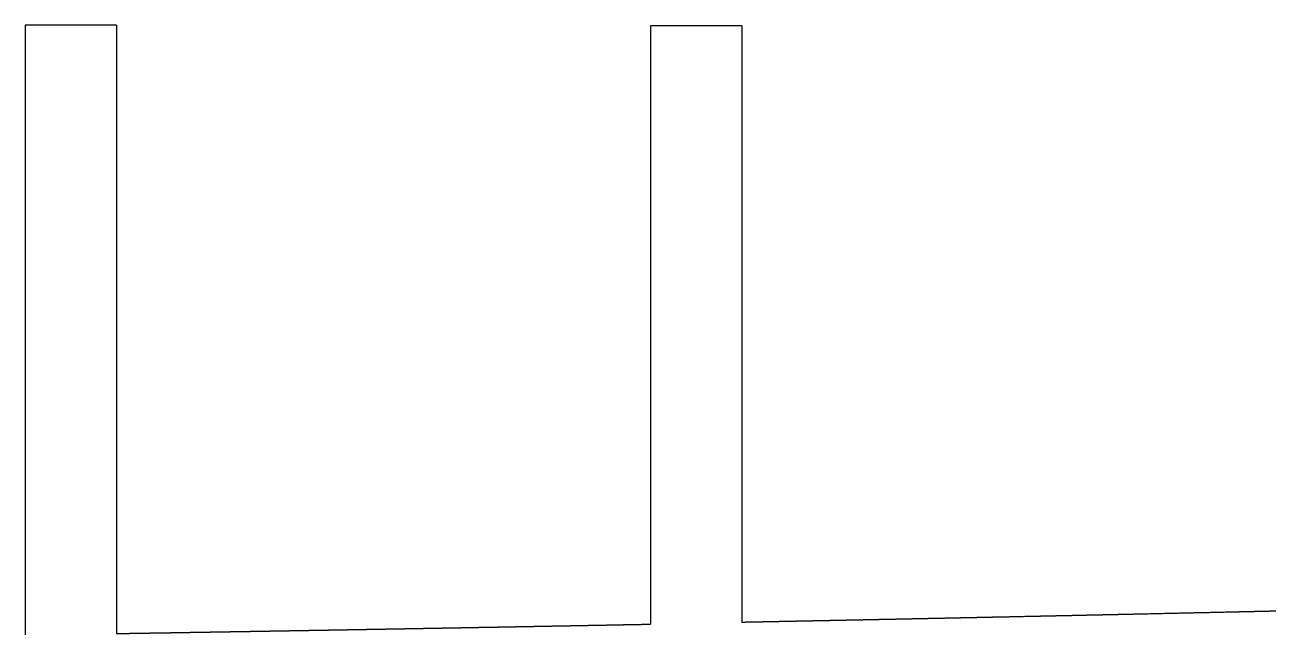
# Model space of a CAD drawing. Header units: metres. Extents: x 0 to 2032, y 0 to 115.
# Drawn here: x 1183.1 to 1235.1, y 1.1 to 26.5 of the extents above; entities that cross this region are included whole.
import ezdxf

# ---------------------------------------------------------------- set-up
doc = ezdxf.new("R2010")
doc.units = ezdxf.units.M

msp = doc.modelspace()

# ---------------------------------------------------------------- linework, layer by layer
for p, q in [((1183.1, 26.515), (1183.1, 1.143)), ((1186.9, 26.508), (1186.9, 1.203)), ((1209.1, 26.479), (1209.1, 1.594)), ((1212.9, 26.477), (1212.9, 1.667))]:
    msp.add_line(p, q)
for points in [[(1186.9, 26.508), (1185.633, 26.51), (1184.367, 26.512), (1183.1, 26.515)], [(1212.9, 26.477), (1211.633, 26.477), (1210.367, 26.478), (1209.1, 26.479)]]:
    msp.add_open_spline(points, degree=3)
for points, degree, knots in [([(1235.1, 2.134), (1235.082, 2.133), (1235.063, 2.133), (1235.045, 2.132), (1235.026, 2.132), (1235.008, 2.132), (1234.989, 2.131), (1234.971, 2.131), (1234.924, 2.13), (1234.895, 2.129), (1234.866, 2.128), (1234.838, 2.128), (1234.809, 2.127), (1234.78, 2.126), (1234.752, 2.126), (1234.697, 2.125), (1234.661, 2.124), (1234.626, 2.123), (1234.598, 2.122), (1234.575, 2.122), (1234.551, 2.121), (1234.511, 2.12), (1234.412, 2.118), (1234.39, 2.118), (1234.368, 2.117), (1234.346, 2.117), (1234.324, 2.116), (1234.301, 2.116), (1234.279, 2.115), (1234.224, 2.114), (1234.19, 2.113), (1234.157, 2.112), (1234.124, 2.112), (1234.09, 2.111), (1234.057, 2.11), (1234.024, 2.109), (1233.96, 2.108), (1233.929, 2.107), (1233.899, 2.107), (1233.868, 2.106), (1233.838, 2.105), (1233.807, 2.105), (1233.777, 2.104), (1233.727, 2.103), (1233.707, 2.102), (1233.688, 2.102), (1233.669, 2.102), (1233.649, 2.101), (1233.63, 2.101), (1233.61, 2.1), (1233.56, 2.099), (1233.53, 2.098), (1233.499, 2.098), (1233.469, 2.097), (1233.438, 2.096), (1233.408, 2.096), (1233.377, 2.095), (1233.316, 2.094), (1233.286, 2.093), (1233.255, 2.092), (1233.225, 2.092), (1233.194, 2.091), (1233.164, 2.09), (1233.133, 2.09), (1233.078, 2.088), (1233.053, 2.088), (1233.028, 2.087), (1233.003, 2.087), (1232.978, 2.086), (1232.953, 2.086), (1232.928, 2.085), (1232.867, 2.084), (1232.831, 2.083), (1232.794, 2.082), (1232.758, 2.081), (1232.722, 2.08), (1232.686, 2.08), (1232.65, 2.079), (1232.575, 2.077), (1232.512, 2.076), (1232.448, 2.074), (1232.396, 2.073), (1232.361, 2.072), (1232.339, 2.072), (1232.318, 2.071), (1232.256, 2.07), (1232.231, 2.07), (1232.206, 2.069), (1232.181, 2.068), (1232.156, 2.068), (1232.131, 2.067), (1232.106, 2.067), (1232.051, 2.066), (1232.02, 2.065), (1231.99, 2.064), (1231.959, 2.064), (1231.929, 2.063), (1231.898, 2.062), (1231.868, 2.061), (1231.804, 2.06), (1231.77, 2.059), (1231.737, 2.059), (1231.704, 2.058), (1231.671, 2.057), (1231.637, 2.056), (1231.604, 2.056), (1231.546, 2.054), (1231.521, 2.054), (1231.496, 2.053), (1231.471, 2.053), (1231.446, 2.052), (1231.421, 2.052), (1231.396, 2.051), (1231.34, 2.05), (1231.31, 2.049), (1231.279, 2.049), (1231.249, 2.048), (1231.218, 2.047), (1231.188, 2.046), (1231.157, 2.046), (1231.113, 2.045), (1231.073, 2.044), (1231.021, 2.043), (1230.97, 2.042), (1230.927, 2.041), (1230.892, 2.04), (1230.864, 2.039), (1230.819, 2.038), (1230.799, 2.038), (1230.78, 2.038), (1230.76, 2.037), (1230.741, 2.037), (1230.721, 2.036), (1230.702, 2.036), (1230.649, 2.035), (1230.616, 2.034), (1230.583, 2.033), (1230.549, 2.032), (1230.516, 2.032), (1230.483, 2.031), (1230.449, 2.03), (1230.386, 2.029), (1230.355, 2.028), (1230.325, 2.028), (1230.294, 2.027), (1230.264, 2.026), (1230.233, 2.026), (1230.202, 2.025), (1230.153, 2.024), (1230.133, 2.023), (1230.114, 2.023), (1230.094, 2.023), (1230.075, 2.022), (1230.055, 2.022), (1230.036, 2.021), (1229.972, 2.02), (1229.957, 2.02), (1229.942, 2.019), (1229.911, 2.019), (1229.859, 2.017), (1229.794, 2.016), (1229.739, 2.015), (1229.695, 2.014), (1229.661, 2.013), (1229.628, 2.012), (1229.595, 2.012), (1229.561, 2.011), (1229.528, 2.01), (1229.495, 2.009), (1229.437, 2.008), (1229.412, 2.008), (1229.387, 2.007), (1229.362, 2.007), (1229.337, 2.006), (1229.312, 2.005), (1229.287, 2.005), (1229.231, 2.004), (1229.201, 2.003), (1229.17, 2.002), (1229.14, 2.002), (1229.109, 2.001), (1229.079, 2), (1229.048, 2), (1228.964, 1.998), (1228.934, 1.997), (1228.91, 1.997), (1228.879, 1.996), (1228.839, 1.995), (1228.793, 1.994), (1228.752, 1.993), (1228.704, 1.992), (1228.679, 1.992), (1228.654, 1.991), (1228.629, 1.991), (1228.604, 1.99), (1228.579, 1.99), (1228.554, 1.989), (1228.499, 1.988), (1228.468, 1.987), (1228.438, 1.986), (1228.407, 1.986), (1228.376, 1.985), (1228.346, 1.985), (1228.315, 1.984), (1228.249, 1.982), (1228.213, 1.982), (1228.177, 1.981), (1228.141, 1.98), (1228.104, 1.979), (1228.068, 1.979), (1228.032, 1.978), (1227.971, 1.976), (1227.946, 1.976), (1227.921, 1.975), (1227.896, 1.975), (1227.871, 1.974), (1227.846, 1.974), (1227.821, 1.973), (1227.76, 1.972), (1227.724, 1.971), (1227.688, 1.97), (1227.652, 1.97), (1227.616, 1.969), (1227.58, 1.968), (1227.544, 1.967), (1227.477, 1.966), (1227.447, 1.965), (1227.416, 1.964), (1227.386, 1.964), (1227.355, 1.963), (1227.325, 1.963), (1227.294, 1.962), (1227.239, 1.961), (1227.214, 1.96), (1227.189, 1.96), (1227.164, 1.959), (1227.139, 1.959), (1227.114, 1.958), (1227.089, 1.957), (1227.02, 1.956), (1226.978, 1.955), (1226.935, 1.954), (1226.891, 1.953), (1226.848, 1.952), (1226.807, 1.951), (1226.773, 1.951), (1226.739, 1.95), (1226.686, 1.949), (1226.624, 1.947), (1226.572, 1.946), (1226.541, 1.946), (1226.525, 1.945), (1226.504, 1.945), (1226.423, 1.943), (1226.403, 1.943), (1226.384, 1.942), (1226.364, 1.942), (1226.345, 1.942), (1226.326, 1.941), (1226.306, 1.941), (1226.256, 1.94), (1226.226, 1.939), (1226.195, 1.938), (1226.165, 1.938), (1226.134, 1.937), (1226.104, 1.936), (1226.073, 1.936), (1226.005, 1.934), (1225.981, 1.934), (1225.958, 1.933), (1225.929, 1.933), (1225.892, 1.932), (1225.849, 1.931), (1225.806, 1.93), (1225.757, 1.929), (1225.737, 1.929), (1225.718, 1.928), (1225.698, 1.928), (1225.679, 1.927), (1225.66, 1.927), (1225.64, 1.927), (1225.593, 1.926), (1225.565, 1.925), (1225.538, 1.924), (1225.51, 1.924), (1225.482, 1.923), (1225.454, 1.923), (1225.427, 1.922), (1225.368, 1.921), (1225.338, 1.92), (1225.307, 1.919), (1225.277, 1.919), (1225.246, 1.918), (1225.216, 1.918), (1225.185, 1.917), (1225.13, 1.916), (1225.105, 1.915), (1225.08, 1.915), (1225.055, 1.914), (1225.03, 1.914), (1225.005, 1.913), (1224.98, 1.913), (1224.935, 1.912), (1224.898, 1.911), (1224.857, 1.91), (1224.819, 1.909), (1224.789, 1.908), (1224.764, 1.908), (1224.735, 1.907), (1224.649, 1.906), (1224.611, 1.905), (1224.572, 1.904), (1224.533, 1.903), (1224.494, 1.902), (1224.455, 1.901), (1224.416, 1.901), (1224.355, 1.899), (1224.333, 1.899), (1224.311, 1.898), (1224.289, 1.898), (1224.267, 1.897), (1224.244, 1.897), (1224.222, 1.897), (1224.142, 1.895), (1224.112, 1.894), (1224.093, 1.894), (1224.072, 1.893), (1224.045, 1.893), (1224.011, 1.892), (1223.978, 1.891), (1223.925, 1.89), (1223.895, 1.89), (1223.864, 1.889), (1223.834, 1.888), (1223.803, 1.888), (1223.773, 1.887), (1223.742, 1.886), (1223.692, 1.885), (1223.673, 1.885), (1223.653, 1.885), (1223.634, 1.884), (1223.614, 1.884), (1223.595, 1.883), (1223.576, 1.883), (1223.523, 1.882), (1223.489, 1.881), (1223.456, 1.88), (1223.423, 1.88), (1223.39, 1.879), (1223.356, 1.878), (1223.323, 1.878), (1223.248, 1.876), (1223.206, 1.875), (1223.165, 1.874), (1223.123, 1.873), (1223.082, 1.873), (1223.04, 1.872), (1222.998, 1.871), (1222.934, 1.87), (1222.912, 1.869), (1222.89, 1.869), (1222.868, 1.868), (1222.846, 1.868), (1222.823, 1.867), (1222.801, 1.867), (1222.746, 1.866), (1222.712, 1.865), (1222.679, 1.864), (1222.646, 1.864), (1222.613, 1.863), (1222.579, 1.862), (1222.546, 1.861), (1222.482, 1.86), (1222.452, 1.859), (1222.421, 1.859), (1222.391, 1.858), (1222.36, 1.858), (1222.329, 1.857), (1222.299, 1.856), (1222.249, 1.855), (1222.23, 1.855), (1222.21, 1.854), (1222.191, 1.854), (1222.171, 1.854), (1222.152, 1.853), (1222.132, 1.853), (1222.08, 1.852), (1222.046, 1.851), (1222.013, 1.85), (1221.98, 1.85), (1221.947, 1.849), (1221.913, 1.848), (1221.88, 1.848), (1221.813, 1.846), (1221.78, 1.846), (1221.747, 1.845), (1221.713, 1.844), (1221.68, 1.843), (1221.647, 1.843), (1221.613, 1.842), (1221.564, 1.841), (1221.547, 1.841), (1221.53, 1.84), (1221.514, 1.84), (1221.497, 1.84), (1221.48, 1.839), (1221.464, 1.839), (1221.414, 1.838), (1221.38, 1.837), (1221.347, 1.837), (1221.314, 1.836), (1221.28, 1.835), (1221.247, 1.835), (1221.214, 1.834), (1221.147, 1.832), (1221.127, 1.832), (1221.105, 1.832), (1221.076, 1.831), (1221.037, 1.83), (1220.992, 1.829), (1220.953, 1.828), (1220.914, 1.828), (1220.892, 1.827), (1220.87, 1.827), (1220.848, 1.826), (1220.825, 1.826), (1220.803, 1.825), (1220.781, 1.825), (1220.728, 1.824), (1220.698, 1.823), (1220.667, 1.823), (1220.637, 1.822), (1220.606, 1.821), (1220.576, 1.821), (1220.545, 1.82), (1220.484, 1.819), (1220.453, 1.818), (1220.423, 1.818), (1220.392, 1.817), (1220.362, 1.816), (1220.331, 1.816), (1220.301, 1.815), (1220.245, 1.814), (1220.22, 1.813), (1220.195, 1.813), (1220.17, 1.812), (1220.145, 1.812), (1220.12, 1.811), (1220.096, 1.811), (1220.037, 1.81), (1220.004, 1.809), (1219.971, 1.808), (1219.937, 1.808), (1219.904, 1.807), (1219.871, 1.806), (1219.837, 1.806), (1219.765, 1.804), (1219.747, 1.804), (1219.726, 1.803), (1219.691, 1.803), (1219.638, 1.801), (1219.576, 1.8), (1219.525, 1.799), (1219.493, 1.799), (1219.471, 1.798), (1219.449, 1.798), (1219.427, 1.797), (1219.404, 1.797), (1219.382, 1.796), (1219.36, 1.796), (1219.307, 1.795), (1219.277, 1.794), (1219.246, 1.793), (1219.216, 1.793), (1219.185, 1.792), (1219.155, 1.792), (1219.124, 1.791), (1219.063, 1.79), (1219.033, 1.789), (1219.002, 1.789), (1218.972, 1.788), (1218.941, 1.787), (1218.911, 1.787), (1218.88, 1.786), (1218.83, 1.785), (1218.811, 1.785), (1218.791, 1.784), (1218.772, 1.784), (1218.752, 1.783), (1218.733, 1.783), (1218.713, 1.783), (1218.658, 1.782), (1218.622, 1.781), (1218.586, 1.78), (1218.55, 1.779), (1218.514, 1.779), (1218.478, 1.778), (1218.442, 1.777), (1218.372, 1.776), (1218.35, 1.775), (1218.324, 1.775), (1218.285, 1.774), (1218.232, 1.773), (1218.173, 1.772), (1218.124, 1.771), (1218.095, 1.77), (1218.072, 1.77), (1218.05, 1.769), (1218.028, 1.769), (1218.006, 1.768), (1217.984, 1.768), (1217.961, 1.767), (1217.888, 1.766), (1217.843, 1.765), (1217.804, 1.764), (1217.77, 1.764), (1217.74, 1.763), (1217.711, 1.762), (1217.682, 1.762), (1217.617, 1.76), (1217.584, 1.76), (1217.551, 1.759), (1217.517, 1.758), (1217.484, 1.758), (1217.451, 1.757), (1217.418, 1.756), (1217.362, 1.755), (1217.34, 1.755), (1217.318, 1.754), (1217.295, 1.754), (1217.273, 1.754), (1217.251, 1.753), (1217.229, 1.753), (1217.186, 1.752), (1217.144, 1.751), (1217.103, 1.75), (1217.076, 1.75), (1217.061, 1.749), (1217.045, 1.749), (1217.002, 1.748), (1216.862, 1.745), (1216.829, 1.745), (1216.796, 1.744), (1216.763, 1.743), (1216.729, 1.743), (1216.696, 1.742), (1216.663, 1.741), (1216.61, 1.74), (1216.591, 1.74), (1216.571, 1.739), (1216.552, 1.739), (1216.532, 1.739), (1216.513, 1.738), (1216.493, 1.738), (1216.428, 1.737), (1216.39, 1.736), (1216.357, 1.735), (1216.327, 1.735), (1216.298, 1.734), (1216.27, 1.733), (1216.24, 1.733), (1216.17, 1.731), (1216.146, 1.731), (1216.123, 1.731), (1216.094, 1.73), (1216.057, 1.729), (1216.014, 1.728), (1215.971, 1.727), (1215.924, 1.727), (1215.908, 1.726), (1215.891, 1.726), (1215.875, 1.726), (1215.858, 1.725), (1215.841, 1.725), (1215.825, 1.725), (1215.772, 1.724), (1215.736, 1.723), (1215.7, 1.722), (1215.664, 1.721), (1215.628, 1.721), (1215.591, 1.72), (1215.555, 1.719), (1215.489, 1.718), (1215.458, 1.717), (1215.428, 1.717), (1215.397, 1.716), (1215.367, 1.715), (1215.336, 1.715), (1215.306, 1.714), (1215.253, 1.713), (1215.231, 1.713), (1215.209, 1.712), (1215.186, 1.712), (1215.164, 1.711), (1215.142, 1.711), (1215.12, 1.711), (1215.064, 1.709), (1215.031, 1.709), (1214.998, 1.708), (1214.964, 1.707), (1214.931, 1.707), (1214.898, 1.706), (1214.864, 1.706), (1214.801, 1.704), (1214.77, 1.704), (1214.74, 1.703), (1214.709, 1.702), (1214.678, 1.702), (1214.648, 1.701), (1214.617, 1.701), (1214.562, 1.7), (1214.537, 1.699), (1214.512, 1.699), (1214.487, 1.698), (1214.462, 1.698), (1214.437, 1.697), (1214.412, 1.697), (1214.357, 1.695), (1214.326, 1.695), (1214.295, 1.694), (1214.265, 1.694), (1214.234, 1.693), (1214.204, 1.692), (1214.173, 1.692), (1214.11, 1.691), (1214.076, 1.69), (1214.043, 1.689), (1214.01, 1.689), (1213.976, 1.688), (1213.943, 1.687), (1213.91, 1.687), (1213.867, 1.686), (1213.831, 1.685), (1213.783, 1.684), (1213.736, 1.683), (1213.694, 1.682), (1213.661, 1.682), (1213.635, 1.681), (1213.591, 1.68), (1213.571, 1.68), (1213.552, 1.68), (1213.532, 1.679), (1213.513, 1.679), (1213.493, 1.679), (1213.474, 1.678), (1213.421, 1.677), (1213.388, 1.676), (1213.355, 1.676), (1213.321, 1.675), (1213.288, 1.674), (1213.255, 1.674), (1213.222, 1.673), (1213.142, 1.672), (1213.12, 1.671), (1213.1, 1.671), (1213.071, 1.67), (1213.026, 1.669), (1212.967, 1.668), (1212.903, 1.667), (1212.9, 1.667)], 8, [0, 0, 0, 0, 0, 0, 0, 0, 0, 0.000866, 0.000866, 0.000866, 0.000866, 0.000866, 0.000866, 0.000866, 0.00221, 0.00221, 0.00221, 0.00221, 0.00221, 0.00221, 0.00221, 0.003444, 0.003444, 0.003444, 0.003444, 0.003444, 0.003444, 0.003444, 0.003803, 0.003803, 0.003803, 0.003803, 0.003803, 0.003803, 0.003803, 0.004343, 0.004343, 0.004343, 0.004343, 0.004343, 0.004343, 0.004343, 0.004837, 0.004837, 0.004837, 0.004837, 0.004837, 0.004837, 0.004837, 0.005152, 0.005152, 0.005152, 0.005152, 0.005152, 0.005152, 0.005152, 0.005646, 0.005646, 0.005646, 0.005646, 0.005646, 0.005646, 0.005646, 0.006141, 0.006141, 0.006141, 0.006141, 0.006141, 0.006141, 0.006141, 0.006545, 0.006545, 0.006545, 0.006545, 0.006545, 0.006545, 0.006545, 0.00713, 0.00713, 0.00713, 0.00713, 0.00713, 0.00713, 0.00713, 0.007756, 0.007756, 0.007756, 0.007756, 0.007756, 0.007756, 0.007756, 0.008185, 0.008185, 0.008185, 0.008185, 0.008185, 0.008185, 0.008185, 0.008709, 0.008709, 0.008709, 0.008709, 0.008709, 0.008709, 0.008709, 0.00928, 0.00928, 0.00928, 0.00928, 0.00928, 0.00928, 0.00928, 0.009708, 0.009708, 0.009708, 0.009708, 0.009708, 0.009708, 0.009708, 0.010232, 0.010232, 0.010232, 0.010232, 0.010232, 0.010232, 0.010232, 0.010457, 0.010457, 0.010457, 0.010457, 0.010457, 0.010457, 0.010457, 0.010625, 0.010625, 0.010625, 0.010625, 0.010625, 0.010625, 0.010625, 0.010914, 0.010914, 0.010914, 0.010914, 0.010914, 0.010914, 0.010914, 0.011178, 0.011178, 0.011178, 0.011178, 0.011178, 0.011178, 0.011178, 0.011346, 0.011346, 0.011346, 0.011346, 0.011346, 0.011346, 0.011346, 0.011731, 0.011731, 0.011731, 0.011731, 0.011731, 0.011731, 0.011731, 0.012891, 0.012891, 0.012891, 0.012891, 0.012891, 0.012891, 0.012891, 0.013761, 0.013761, 0.013761, 0.013761, 0.013761, 0.013761, 0.013761, 0.014824, 0.014824, 0.014824, 0.014824, 0.014824, 0.014824, 0.014824, 0.0167, 0.0167, 0.0167, 0.0167, 0.0167, 0.0167, 0.0167, 0.018738, 0.018738, 0.018738, 0.018738, 0.018738, 0.018738, 0.018738, 0.021229, 0.021229, 0.021229, 0.021229, 0.021229, 0.021229, 0.021229, 0.024172, 0.024172, 0.024172, 0.024172, 0.024172, 0.024172, 0.024172, 0.02621, 0.02621, 0.02621, 0.02621, 0.02621, 0.02621, 0.02621, 0.029154, 0.029154, 0.029154, 0.029154, 0.029154, 0.029154, 0.029154, 0.031644, 0.031644, 0.031644, 0.031644, 0.031644, 0.031644, 0.031644, 0.033682, 0.033682, 0.033682, 0.033682, 0.033682, 0.033682, 0.033682, 0.037269, 0.037269, 0.037269, 0.037269, 0.037269, 0.037269, 0.037269, 0.039698, 0.039698, 0.039698, 0.039698, 0.039698, 0.039698, 0.039698, 0.04046, 0.04046, 0.04046, 0.04046, 0.04046, 0.04046, 0.04046, 0.041658, 0.041658, 0.041658, 0.041658, 0.041658, 0.041658, 0.041658, 0.043136, 0.043136, 0.043136, 0.043136, 0.043136, 0.043136, 0.043136, 0.044083, 0.044083, 0.044083, 0.044083, 0.044083, 0.044083, 0.044083, 0.045436, 0.045436, 0.045436, 0.045436, 0.045436, 0.045436, 0.045436, 0.046925, 0.046925, 0.046925, 0.046925, 0.046925, 0.046925, 0.046925, 0.048143, 0.048143, 0.048143, 0.048143, 0.048143, 0.048143, 0.048143, 0.049108, 0.049108, 0.049108, 0.049108, 0.049108, 0.049108, 0.049108, 0.049905, 0.049905, 0.049905, 0.049905, 0.049905, 0.049905, 0.049905, 0.05036, 0.05036, 0.05036, 0.05036, 0.05036, 0.05036, 0.05036, 0.051543, 0.051543, 0.051543, 0.051543, 0.051543, 0.051543, 0.051543, 0.053178, 0.053178, 0.053178, 0.053178, 0.053178, 0.053178, 0.053178, 0.054219, 0.054219, 0.054219, 0.054219, 0.054219, 0.054219, 0.054219, 0.056002, 0.056002, 0.056002, 0.056002, 0.056002, 0.056002, 0.056002, 0.058232, 0.058232, 0.058232, 0.058232, 0.058232, 0.058232, 0.058232, 0.059421, 0.059421, 0.059421, 0.059421, 0.059421, 0.059421, 0.059421, 0.061205, 0.061205, 0.061205, 0.061205, 0.061205, 0.061205, 0.061205, 0.06284, 0.06284, 0.06284, 0.06284, 0.06284, 0.06284, 0.06284, 0.06388, 0.06388, 0.06388, 0.06388, 0.06388, 0.06388, 0.06388, 0.065664, 0.065664, 0.065664, 0.065664, 0.065664, 0.065664, 0.065664, 0.067447, 0.067447, 0.067447, 0.067447, 0.067447, 0.067447, 0.067447, 0.068339, 0.068339, 0.068339, 0.068339, 0.068339, 0.068339, 0.068339, 0.070123, 0.070123, 0.070123, 0.070123, 0.070123, 0.070123, 0.070123, 0.071905, 0.071905, 0.071905, 0.071905, 0.071905, 0.071905, 0.071905, 0.074285, 0.074285, 0.074285, 0.074285, 0.074285, 0.074285, 0.074285, 0.077558, 0.077558, 0.077558, 0.077558, 0.077558, 0.077558, 0.077558, 0.080831, 0.080831, 0.080831, 0.080831, 0.080831, 0.080831, 0.080831, 0.083508, 0.083508, 0.083508, 0.083508, 0.083508, 0.083508, 0.083508, 0.087078, 0.087078, 0.087078, 0.087078, 0.087078, 0.087078, 0.087078, 0.091235, 0.091235, 0.091235, 0.091235, 0.091235, 0.091235, 0.091235, 0.101025, 0.101025, 0.101025, 0.101025, 0.101025, 0.101025, 0.101025, 0.114485, 0.114485, 0.114485, 0.114485, 0.114485, 0.114485, 0.114485, 0.127946, 0.127946, 0.127946, 0.127946, 0.127946, 0.127946, 0.127946, 0.136512, 0.136512, 0.136512, 0.136512, 0.136512, 0.136512, 0.136512, 0.15242, 0.15242, 0.15242, 0.15242, 0.15242, 0.15242, 0.15242, 0.166999, 0.166999, 0.166999, 0.166999, 0.166999, 0.166999, 0.166999, 0.211713, 0.211713, 0.211713, 0.211713, 0.211713, 0.211713, 0.211713, 0.314884, 0.314884, 0.314884, 0.314884, 0.314884, 0.314884, 0.314884, 0.423902, 0.423902, 0.423902, 0.423902, 0.423902, 0.423902, 0.423902, 0.49658, 0.49658, 0.49658, 0.49658, 0.49658, 0.49658, 0.49658, 0.562877, 0.562877, 0.562877, 0.562877, 0.562877, 0.562877, 0.562877, 0.583677, 0.583677, 0.583677, 0.583677, 0.583677, 0.583677, 0.583677, 0.59581, 0.59581, 0.59581, 0.59581, 0.59581, 0.59581, 0.59581, 0.624702, 0.624702, 0.624702, 0.624702, 0.624702, 0.624702, 0.624702, 0.658448, 0.658448, 0.658448, 0.658448, 0.658448, 0.658448, 0.658448, 0.676982, 0.676982, 0.676982, 0.676982, 0.676982, 0.676982, 0.676982, 0.717138, 0.717138, 0.717138, 0.717138, 0.717138, 0.717138, 0.717138, 0.751117, 0.751117, 0.751117, 0.751117, 0.751117, 0.751117, 0.751117, 0.775829, 0.775829, 0.775829, 0.775829, 0.775829, 0.775829, 0.775829, 0.812897, 0.812897, 0.812897, 0.812897, 0.812897, 0.812897, 0.812897, 0.846876, 0.846876, 0.846876, 0.846876, 0.846876, 0.846876, 0.846876, 0.874677, 0.874677, 0.874677, 0.874677, 0.874677, 0.874677, 0.874677, 0.908656, 0.908656, 0.908656, 0.908656, 0.908656, 0.908656, 0.908656, 0.945724, 0.945724, 0.945724, 0.945724, 0.945724, 0.945724, 0.945724, 0.956621, 0.956621, 0.956621, 0.956621, 0.956621, 0.956621, 0.956621, 0.965176, 0.965176, 0.965176, 0.965176, 0.965176, 0.965176, 0.965176, 0.979842, 0.979842, 0.979842, 0.979842, 0.979842, 0.979842, 0.979842, 1, 1, 1, 1, 1, 1, 1, 1, 1]), ([(1186.9, 1.203), (1186.922, 1.204), (1186.944, 1.204), (1186.966, 1.205), (1186.988, 1.205), (1187.011, 1.205), (1187.033, 1.206), (1187.132, 1.207), (1187.153, 1.208), (1187.168, 1.208), (1187.204, 1.208), (1187.264, 1.209), (1187.327, 1.21), (1187.379, 1.211), (1187.413, 1.212), (1187.448, 1.212), (1187.483, 1.213), (1187.518, 1.213), (1187.553, 1.214), (1187.613, 1.215), (1187.639, 1.215), (1187.664, 1.216), (1187.689, 1.216), (1187.715, 1.217), (1187.74, 1.217), (1187.8, 1.218), (1187.835, 1.219), (1187.87, 1.219), (1187.905, 1.22), (1187.94, 1.22), (1187.975, 1.221), (1188.045, 1.222), (1188.079, 1.223), (1188.114, 1.223), (1188.149, 1.224), (1188.184, 1.224), (1188.219, 1.225), (1188.286, 1.226), (1188.317, 1.226), (1188.349, 1.227), (1188.381, 1.228), (1188.412, 1.228), (1188.444, 1.229), (1188.508, 1.23), (1188.539, 1.23), (1188.571, 1.231), (1188.603, 1.231), (1188.634, 1.232), (1188.666, 1.232), (1188.733, 1.233), (1188.768, 1.234), (1188.803, 1.234), (1188.837, 1.235), (1188.872, 1.236), (1188.907, 1.236), (1188.967, 1.237), (1188.993, 1.238), (1189.018, 1.238), (1189.044, 1.238), (1189.069, 1.239), (1189.094, 1.239), (1189.158, 1.24), (1189.196, 1.241), (1189.234, 1.242), (1189.272, 1.242), (1189.31, 1.243), (1189.348, 1.243), (1189.424, 1.245), (1189.462, 1.245), (1189.5, 1.246), (1189.538, 1.247), (1189.576, 1.247), (1189.614, 1.248), (1189.678, 1.249), (1189.703, 1.249), (1189.729, 1.25), (1189.754, 1.25), (1189.779, 1.251), (1189.805, 1.251), (1189.868, 1.252), (1189.906, 1.253), (1189.944, 1.253), (1189.982, 1.254), (1190.02, 1.255), (1190.058, 1.255), (1190.149, 1.257), (1190.191, 1.257), (1190.227, 1.258), (1190.26, 1.258), (1190.292, 1.259), (1190.326, 1.26), (1190.388, 1.261), (1190.414, 1.261), (1190.439, 1.261), (1190.464, 1.262), (1190.49, 1.262), (1190.515, 1.263), (1190.575, 1.264), (1190.61, 1.264), (1190.645, 1.265), (1190.68, 1.265), (1190.715, 1.266), (1190.75, 1.267), (1190.826, 1.268), (1190.867, 1.269), (1190.908, 1.269), (1190.95, 1.27), (1190.991, 1.271), (1191.032, 1.271), (1191.096, 1.272), (1191.118, 1.273), (1191.14, 1.273), (1191.162, 1.273), (1191.184, 1.274), (1191.207, 1.274), (1191.253, 1.275), (1191.3, 1.276), (1191.35, 1.277), (1191.393, 1.277), (1191.428, 1.278), (1191.463, 1.279), (1191.57, 1.28), (1191.612, 1.281), (1191.648, 1.282), (1191.681, 1.282), (1191.713, 1.283), (1191.747, 1.283), (1191.806, 1.284), (1191.828, 1.285), (1191.85, 1.285), (1191.873, 1.285), (1191.895, 1.286), (1191.917, 1.286), (1191.976, 1.287), (1192.025, 1.288), (1192.072, 1.289), (1192.108, 1.289), (1192.135, 1.29), (1192.166, 1.29), (1192.272, 1.292), (1192.295, 1.292), (1192.319, 1.293), (1192.358, 1.294), (1192.414, 1.294), (1192.48, 1.296), (1192.561, 1.297), (1192.583, 1.297), (1192.605, 1.298), (1192.627, 1.298), (1192.65, 1.298), (1192.672, 1.299), (1192.732, 1.3), (1192.77, 1.301), (1192.808, 1.301), (1192.846, 1.302), (1192.884, 1.302), (1192.922, 1.303), (1193.002, 1.304), (1193.043, 1.305), (1193.084, 1.306), (1193.125, 1.307), (1193.167, 1.307), (1193.208, 1.308), (1193.278, 1.309), (1193.306, 1.31), (1193.335, 1.31), (1193.363, 1.311), (1193.392, 1.311), (1193.42, 1.312), (1193.484, 1.313), (1193.519, 1.313), (1193.554, 1.314), (1193.588, 1.314), (1193.623, 1.315), (1193.658, 1.316), (1193.746, 1.317), (1193.788, 1.318), (1193.823, 1.318), (1193.857, 1.319), (1193.889, 1.319), (1193.923, 1.32), (1193.982, 1.321), (1194.004, 1.321), (1194.026, 1.322), (1194.048, 1.322), (1194.071, 1.323), (1194.093, 1.323), (1194.143, 1.324), (1194.181, 1.324), (1194.225, 1.325), (1194.271, 1.326), (1194.315, 1.327), (1194.353, 1.327), (1194.426, 1.329), (1194.47, 1.329), (1194.515, 1.33), (1194.559, 1.331), (1194.603, 1.332), (1194.648, 1.332), (1194.714, 1.334), (1194.737, 1.334), (1194.759, 1.334), (1194.781, 1.335), (1194.803, 1.335), (1194.825, 1.336), (1194.883, 1.337), (1194.933, 1.337), (1194.982, 1.338), (1195.023, 1.339), (1195.054, 1.339), (1195.081, 1.34), (1195.149, 1.341), (1195.184, 1.342), (1195.219, 1.342), (1195.254, 1.343), (1195.288, 1.343), (1195.323, 1.344), (1195.384, 1.345), (1195.409, 1.346), (1195.434, 1.346), (1195.46, 1.346), (1195.485, 1.347), (1195.51, 1.347), (1195.558, 1.348), (1195.622, 1.349), (1195.688, 1.35), (1195.735, 1.351), (1195.761, 1.352), (1195.78, 1.352), (1195.866, 1.353), (1195.907, 1.354), (1195.948, 1.355), (1195.989, 1.356), (1196.031, 1.356), (1196.072, 1.357), (1196.138, 1.358), (1196.164, 1.359), (1196.189, 1.359), (1196.214, 1.359), (1196.24, 1.36), (1196.265, 1.36), (1196.322, 1.361), (1196.354, 1.362), (1196.386, 1.362), (1196.417, 1.363), (1196.449, 1.364), (1196.481, 1.364), (1196.528, 1.365), (1196.595, 1.366), (1196.67, 1.367), (1196.729, 1.368), (1196.763, 1.369), (1196.785, 1.369), (1196.846, 1.37), (1196.868, 1.371), (1196.89, 1.371), (1196.912, 1.372), (1196.934, 1.372), (1196.957, 1.372), (1197.011, 1.373), (1197.042, 1.374), (1197.074, 1.374), (1197.106, 1.375), (1197.137, 1.376), (1197.169, 1.376), (1197.242, 1.377), (1197.283, 1.378), (1197.325, 1.379), (1197.366, 1.38), (1197.407, 1.38), (1197.448, 1.381), (1197.515, 1.382), (1197.54, 1.383), (1197.566, 1.383), (1197.591, 1.383), (1197.616, 1.384), (1197.642, 1.384), (1197.705, 1.385), (1197.743, 1.386), (1197.781, 1.387), (1197.819, 1.387), (1197.857, 1.388), (1197.895, 1.389), (1197.978, 1.39), (1197.995, 1.391), (1198.021, 1.391), (1198.072, 1.392), (1198.144, 1.393), (1198.211, 1.394), (1198.254, 1.395), (1198.286, 1.396), (1198.317, 1.396), (1198.349, 1.397), (1198.381, 1.397), (1198.412, 1.398), (1198.479, 1.399), (1198.514, 1.4), (1198.549, 1.4), (1198.584, 1.401), (1198.619, 1.402), (1198.653, 1.402), (1198.723, 1.403), (1198.758, 1.404), (1198.793, 1.405), (1198.828, 1.405), (1198.863, 1.406), (1198.898, 1.406), (1198.967, 1.408), (1199.002, 1.408), (1199.037, 1.409), (1199.072, 1.41), (1199.107, 1.41), (1199.142, 1.411), (1199.227, 1.412), (1199.278, 1.413), (1199.329, 1.414), (1199.38, 1.415), (1199.43, 1.416), (1199.481, 1.417), (1199.567, 1.418), (1199.602, 1.419), (1199.637, 1.42), (1199.672, 1.42), (1199.706, 1.421), (1199.741, 1.421), (1199.808, 1.423), (1199.84, 1.423), (1199.871, 1.424), (1199.903, 1.424), (1199.935, 1.425), (1199.966, 1.425), (1200.033, 1.427), (1200.068, 1.427), (1200.103, 1.428), (1200.138, 1.429), (1200.173, 1.429), (1200.207, 1.43), (1200.277, 1.431), (1200.312, 1.432), (1200.347, 1.432), (1200.382, 1.433), (1200.417, 1.433), (1200.452, 1.434), (1200.509, 1.435), (1200.531, 1.436), (1200.553, 1.436), (1200.575, 1.436), (1200.598, 1.437), (1200.62, 1.437), (1200.677, 1.438), (1200.712, 1.439), (1200.747, 1.439), (1200.782, 1.44), (1200.816, 1.441), (1200.851, 1.441), (1200.939, 1.443), (1200.981, 1.444), (1201.017, 1.444), (1201.05, 1.445), (1201.082, 1.445), (1201.116, 1.446), (1201.175, 1.447), (1201.197, 1.447), (1201.219, 1.448), (1201.241, 1.448), (1201.264, 1.449), (1201.286, 1.449), (1201.332, 1.45), (1201.377, 1.451), (1201.427, 1.452), (1201.474, 1.452), (1201.515, 1.453), (1201.559, 1.454), (1201.654, 1.456), (1201.689, 1.456), (1201.724, 1.457), (1201.758, 1.458), (1201.793, 1.458), (1201.828, 1.459), (1201.882, 1.46), (1201.901, 1.46), (1201.92, 1.461), (1201.939, 1.461), (1201.958, 1.461), (1201.977, 1.462), (1202.037, 1.463), (1202.058, 1.463), (1202.08, 1.463), (1202.116, 1.464), (1202.164, 1.465), (1202.213, 1.466), (1202.275, 1.467), (1202.31, 1.468), (1202.345, 1.468), (1202.38, 1.469), (1202.415, 1.469), (1202.45, 1.47), (1202.507, 1.471), (1202.529, 1.472), (1202.551, 1.472), (1202.573, 1.472), (1202.596, 1.473), (1202.618, 1.473), (1202.678, 1.474), (1202.716, 1.475), (1202.754, 1.476), (1202.792, 1.476), (1202.83, 1.477), (1202.868, 1.478), (1202.941, 1.479), (1202.976, 1.48), (1203.011, 1.48), (1203.046, 1.481), (1203.081, 1.482), (1203.116, 1.482), (1203.176, 1.483), (1203.201, 1.484), (1203.227, 1.484), (1203.252, 1.485), (1203.278, 1.485), (1203.303, 1.486), (1203.37, 1.487), (1203.411, 1.488), (1203.452, 1.488), (1203.493, 1.489), (1203.534, 1.49), (1203.576, 1.491), (1203.63, 1.492), (1203.716, 1.493), (1203.805, 1.495), (1203.857, 1.496), (1203.867, 1.496), (1203.868, 1.496), (1203.95, 1.497), (1203.972, 1.498), (1203.994, 1.498), (1204.017, 1.499), (1204.039, 1.499), (1204.061, 1.5), (1204.126, 1.501), (1204.167, 1.501), (1204.207, 1.502), (1204.247, 1.503), (1204.288, 1.504), (1204.329, 1.504), (1204.413, 1.506), (1204.454, 1.507), (1204.495, 1.508), (1204.537, 1.508), (1204.578, 1.509), (1204.619, 1.51), (1204.683, 1.511), (1204.705, 1.511), (1204.727, 1.512), (1204.749, 1.512), (1204.771, 1.513), (1204.794, 1.513), (1204.881, 1.515), (1204.914, 1.515), (1204.946, 1.516), (1204.992, 1.517), (1205.052, 1.518), (1205.108, 1.519), (1205.161, 1.52), (1205.196, 1.52), (1205.231, 1.521), (1205.266, 1.522), (1205.301, 1.522), (1205.336, 1.523), (1205.393, 1.524), (1205.415, 1.525), (1205.437, 1.525), (1205.46, 1.525), (1205.482, 1.526), (1205.504, 1.526), (1205.561, 1.527), (1205.596, 1.528), (1205.631, 1.529), (1205.666, 1.529), (1205.701, 1.53), (1205.736, 1.53), (1205.805, 1.532), (1205.84, 1.532), (1205.875, 1.533), (1205.91, 1.534), (1205.945, 1.534), (1205.98, 1.535), (1206.037, 1.536), (1206.059, 1.536), (1206.081, 1.537), (1206.103, 1.537), (1206.126, 1.538), (1206.148, 1.538), (1206.208, 1.539), (1206.246, 1.54), (1206.284, 1.541), (1206.322, 1.541), (1206.36, 1.542), (1206.398, 1.543), (1206.5, 1.545), (1206.538, 1.545), (1206.577, 1.546), (1206.63, 1.547), (1206.695, 1.548), (1206.753, 1.549), (1206.798, 1.55), (1206.827, 1.551), (1206.855, 1.551), (1206.884, 1.552), (1206.912, 1.552), (1206.941, 1.553), (1206.996, 1.554), (1207.063, 1.555), (1207.124, 1.556), (1207.157, 1.557), (1207.167, 1.557), (1207.183, 1.557), (1207.29, 1.559), (1207.331, 1.56), (1207.378, 1.561), (1207.427, 1.562), (1207.474, 1.563), (1207.514, 1.564), (1207.569, 1.565), (1207.591, 1.565), (1207.613, 1.566), (1207.635, 1.566), (1207.657, 1.566), (1207.68, 1.567), (1207.737, 1.568), (1207.772, 1.569), (1207.807, 1.569), (1207.841, 1.57), (1207.876, 1.571), (1207.911, 1.571), (1207.983, 1.573), (1208.044, 1.574), (1208.11, 1.575), (1208.166, 1.576), (1208.21, 1.577), (1208.243, 1.577), (1208.304, 1.579), (1208.33, 1.579), (1208.355, 1.58), (1208.381, 1.58), (1208.406, 1.581), (1208.431, 1.581), (1208.482, 1.582), (1208.507, 1.582), (1208.533, 1.583), (1208.558, 1.583), (1208.584, 1.584), (1208.609, 1.584), (1208.669, 1.586), (1208.704, 1.586), (1208.739, 1.587), (1208.774, 1.587), (1208.809, 1.588), (1208.844, 1.589), (1208.91, 1.59), (1208.942, 1.591), (1208.973, 1.591), (1209.005, 1.592), (1209.037, 1.592), (1209.068, 1.593), (1209.1, 1.594)], 7, [0, 0, 0, 0, 0, 0, 0, 0, 0.002772, 0.002772, 0.002772, 0.002772, 0.002772, 0.002772, 0.0124125, 0.0124125, 0.0124125, 0.0124125, 0.0124125, 0.0124125, 0.0321752, 0.0321752, 0.0321752, 0.0321752, 0.0321752, 0.0321752, 0.046548, 0.046548, 0.046548, 0.046548, 0.046548, 0.046548, 0.0663107, 0.0663107, 0.0663107, 0.0663107, 0.0663107, 0.0663107, 0.0860734, 0.0860734, 0.0860734, 0.0860734, 0.0860734, 0.0860734, 0.1040395, 0.1040395, 0.1040395, 0.1040395, 0.1040395, 0.1040395, 0.1220056, 0.1220056, 0.1220056, 0.1220056, 0.1220056, 0.1220056, 0.1417684, 0.1417684, 0.1417684, 0.1417684, 0.1417684, 0.1417684, 0.1561413, 0.1561413, 0.1561413, 0.1561413, 0.1561413, 0.1561413, 0.1777006, 0.1777006, 0.1777006, 0.1777006, 0.1777006, 0.1777006, 0.19926, 0.19926, 0.19926, 0.19926, 0.19926, 0.19926, 0.2136329, 0.2136329, 0.2136329, 0.2136329, 0.2136329, 0.2136329, 0.2351923, 0.2351923, 0.2351923, 0.2351923, 0.2351923, 0.2351923, 0.2651392, 0.2651392, 0.2651392, 0.2651392, 0.2651392, 0.2651392, 0.2857429, 0.2857429, 0.2857429, 0.2857429, 0.2857429, 0.2857429, 0.3140731, 0.3140731, 0.3140731, 0.3140731, 0.3140731, 0.3140731, 0.3475543, 0.3475543, 0.3475543, 0.3475543, 0.3475543, 0.3475543, 0.3655826, 0.3655826, 0.3655826, 0.3655826, 0.3655826, 0.3655826, 0.3854583, 0.3854583, 0.3854583, 0.3854583, 0.3854583, 0.3854583, 0.4046638, 0.4046638, 0.4046638, 0.4046638, 0.4046638, 0.4046638, 0.4162256, 0.4162256, 0.4162256, 0.4162256, 0.4162256, 0.4162256, 0.4354339, 0.4354339, 0.4354339, 0.4354339, 0.4354339, 0.4354339, 0.4491985, 0.4491985, 0.4491985, 0.4491985, 0.4491985, 0.4491985, 0.4544464, 0.4544464, 0.4544464, 0.4544464, 0.4544464, 0.4544464, 0.4634428, 0.4634428, 0.4634428, 0.4634428, 0.4634428, 0.4634428, 0.473189, 0.473189, 0.473189, 0.473189, 0.473189, 0.473189, 0.4799363, 0.4799363, 0.4799363, 0.4799363, 0.4799363, 0.4799363, 0.488183, 0.488183, 0.488183, 0.488183, 0.488183, 0.488183, 0.5006794, 0.5006794, 0.5006794, 0.5006794, 0.5006794, 0.5006794, 0.5082023, 0.5082023, 0.5082023, 0.5082023, 0.5082023, 0.5082023, 0.5177497, 0.5177497, 0.5177497, 0.5177497, 0.5177497, 0.5177497, 0.5327956, 0.5327956, 0.5327956, 0.5327956, 0.5327956, 0.5327956, 0.5403186, 0.5403186, 0.5403186, 0.5403186, 0.5403186, 0.5403186, 0.5524102, 0.5524102, 0.5524102, 0.5524102, 0.5524102, 0.5524102, 0.5652766, 0.5652766, 0.5652766, 0.5652766, 0.5652766, 0.5652766, 0.5746339, 0.5746339, 0.5746339, 0.5746339, 0.5746339, 0.5746339, 0.5828399, 0.5828399, 0.5828399, 0.5828399, 0.5828399, 0.5828399, 0.5903877, 0.5903877, 0.5903877, 0.5903877, 0.5903877, 0.5903877, 0.5950324, 0.5950324, 0.5950324, 0.5950324, 0.5950324, 0.5950324, 0.6008384, 0.6008384, 0.6008384, 0.6008384, 0.6008384, 0.6008384, 0.6036505, 0.6036505, 0.6036505, 0.6036505, 0.6036505, 0.6036505, 0.6052894, 0.6052894, 0.6052894, 0.6052894, 0.6052894, 0.6052894, 0.6076307, 0.6076307, 0.6076307, 0.6076307, 0.6076307, 0.6076307, 0.6106744, 0.6106744, 0.6106744, 0.6106744, 0.6106744, 0.6106744, 0.6125474, 0.6125474, 0.6125474, 0.6125474, 0.6125474, 0.6125474, 0.6153569, 0.6153569, 0.6153569, 0.6153569, 0.6153569, 0.6153569, 0.6186281, 0.6186281, 0.6186281, 0.6186281, 0.6186281, 0.6186281, 0.6282593, 0.6282593, 0.6282593, 0.6282593, 0.6282593, 0.6282593, 0.6388537, 0.6388537, 0.6388537, 0.6388537, 0.6388537, 0.6388537, 0.649448, 0.649448, 0.649448, 0.649448, 0.649448, 0.649448, 0.6600424, 0.6600424, 0.6600424, 0.6600424, 0.6600424, 0.6600424, 0.6754524, 0.6754524, 0.6754524, 0.6754524, 0.6754524, 0.6754524, 0.6860468, 0.6860468, 0.6860468, 0.6860468, 0.6860468, 0.6860468, 0.695678, 0.695678, 0.695678, 0.695678, 0.695678, 0.695678, 0.7062724, 0.7062724, 0.7062724, 0.7062724, 0.7062724, 0.7062724, 0.7168668, 0.7168668, 0.7168668, 0.7168668, 0.7168668, 0.7168668, 0.7236087, 0.7236087, 0.7236087, 0.7236087, 0.7236087, 0.7236087, 0.734203, 0.734203, 0.734203, 0.734203, 0.734203, 0.734203, 0.7502569, 0.7502569, 0.7502569, 0.7502569, 0.7502569, 0.7502569, 0.7599215, 0.7599215, 0.7599215, 0.7599215, 0.7599215, 0.7599215, 0.7702109, 0.7702109, 0.7702109, 0.7702109, 0.7702109, 0.7702109, 0.776163, 0.776163, 0.776163, 0.776163, 0.776163, 0.776163, 0.7794096, 0.7794096, 0.7794096, 0.7794096, 0.7794096, 0.7794096, 0.7863419, 0.7863419, 0.7863419, 0.7863419, 0.7863419, 0.7863419, 0.7950212, 0.7950212, 0.7950212, 0.7950212, 0.7950212, 0.7950212, 0.8005444, 0.8005444, 0.8005444, 0.8005444, 0.8005444, 0.8005444, 0.8100127, 0.8100127, 0.8100127, 0.8100127, 0.8100127, 0.8100127, 0.8186919, 0.8186919, 0.8186919, 0.8186919, 0.8186919, 0.8186919, 0.8250041, 0.8250041, 0.8250041, 0.8250041, 0.8250041, 0.8250041, 0.8352615, 0.8352615, 0.8352615, 0.8352615, 0.8352615, 0.8352615, 0.8384531, 0.8384531, 0.8384531, 0.8384531, 0.8384531, 0.8384531, 0.8396344, 0.8396344, 0.8396344, 0.8396344, 0.8396344, 0.8396344, 0.8419175, 0.8419175, 0.8419175, 0.8419175, 0.8419175, 0.8419175, 0.8441114, 0.8441114, 0.8441114, 0.8441114, 0.8441114, 0.8441114, 0.8452928, 0.8452928, 0.8452928, 0.8452928, 0.8452928, 0.8452928, 0.8487622, 0.8487622, 0.8487622, 0.8487622, 0.8487622, 0.8487622, 0.8551679, 0.8551679, 0.8551679, 0.8551679, 0.8551679, 0.8551679, 0.8592442, 0.8592442, 0.8592442, 0.8592442, 0.8592442, 0.8592442, 0.8656499, 0.8656499, 0.8656499, 0.8656499, 0.8656499, 0.8656499, 0.8720556, 0.8720556, 0.8720556, 0.8720556, 0.8720556, 0.8720556, 0.8761319, 0.8761319, 0.8761319, 0.8761319, 0.8761319, 0.8761319, 0.8831199, 0.8831199, 0.8831199, 0.8831199, 0.8831199, 0.8831199, 0.8948601, 0.8948601, 0.8948601, 0.8948601, 0.8948601, 0.8948601, 0.915477, 0.915477, 0.915477, 0.915477, 0.915477, 0.915477, 0.935142, 0.935142, 0.935142, 0.935142, 0.935142, 0.935142, 0.9435089, 0.9435089, 0.9435089, 0.9435089, 0.9435089, 0.9435089, 0.9493089, 0.9493089, 0.9493089, 0.9493089, 0.9493089, 0.9493089, 0.9584231, 0.9584231, 0.9584231, 0.9584231, 0.9584231, 0.9584231, 0.9681064, 0.9681064, 0.9681064, 0.9681064, 0.9681064, 0.9681064, 0.9750023, 0.9750023, 0.9750023, 0.9750023, 0.9750023, 0.9750023, 0.9818982, 0.9818982, 0.9818982, 0.9818982, 0.9818982, 0.9818982, 0.9913801, 0.9913801, 0.9913801, 0.9913801, 0.9913801, 0.9913801, 0.9999785, 0.9999785, 0.9999785, 0.9999785, 0.9999785, 0.9999785, 0.9999785, 0.9999785])]:
    msp.add_open_spline(points, degree=degree, knots=knots)

doc.saveas('drawing.dxf')
